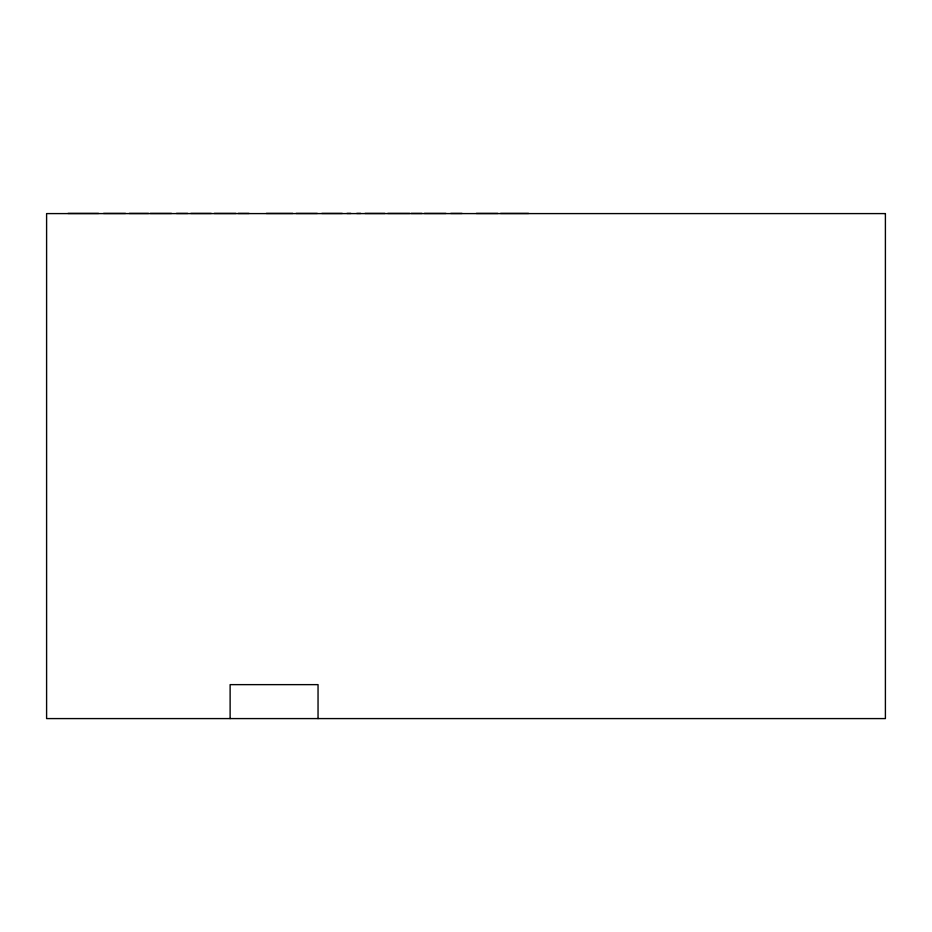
<?xml version="1.0" encoding="UTF-8"?>
<svg xmlns="http://www.w3.org/2000/svg" width="932" height="932" viewBox="0 0 932 932"><rect width="100%" height="100%" fill="white"/><g stroke="black" fill="none" stroke-linecap="round" stroke-linejoin="round"><path stroke-width="1.4" d="M68.001 213.416L98.571 213.416M103.534 213.416L125.529 213.416M129.268 213.416L148.537 213.416M150.273 213.416L171.511 213.416M176.416 213.416L187.728 213.416M190.815 213.416L211.284 213.416M214.255 213.416L235.924 213.416M238.208 213.416L249.019 213.416M266.319 213.416L292.811 213.416M296.085 213.416L317.311 213.416M321.808 213.416L342.277 213.416M346.949 213.416L350.863 213.416M356.723 213.416L360.696 213.416M365.018 213.416L384.916 213.416M387.747 213.416L409.731 213.416M411.187 213.416L421.998 213.416M424.328 213.416L445.997 213.416M450.75 213.416L462.062 213.416M476.322 213.416L497.816 213.416M500.566 213.416L528.572 213.416M318.045 718.584L318.045 684.636L230.122 684.636L230.122 718.584M885.4 213.591L46.6 213.591L46.6 718.584L885.4 718.584L885.4 213.591"/></g></svg>
